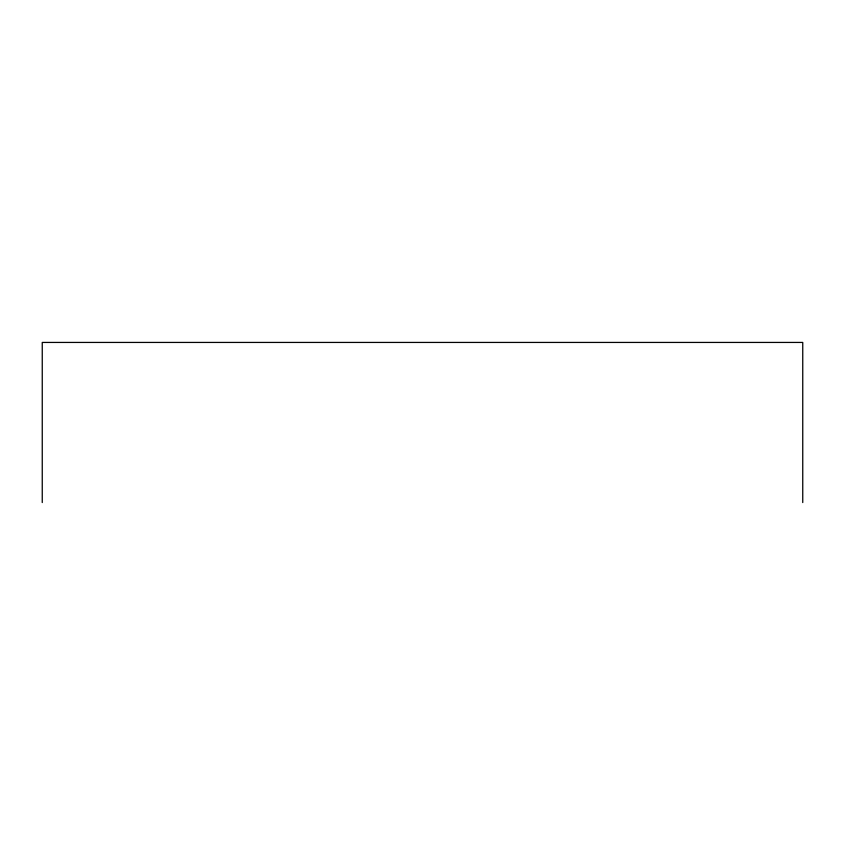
<?xml version="1.0" encoding="UTF-8"?>
<svg xmlns="http://www.w3.org/2000/svg" width="845" height="845" viewBox="0 0 845 845"><rect width="100%" height="100%" fill="white"/><g stroke="black" fill="none" stroke-linecap="round" stroke-linejoin="round"><path stroke-width="1.27" d="M802.75 502.564L802.75 342.436L42.25 342.436L42.25 502.564"/></g></svg>
